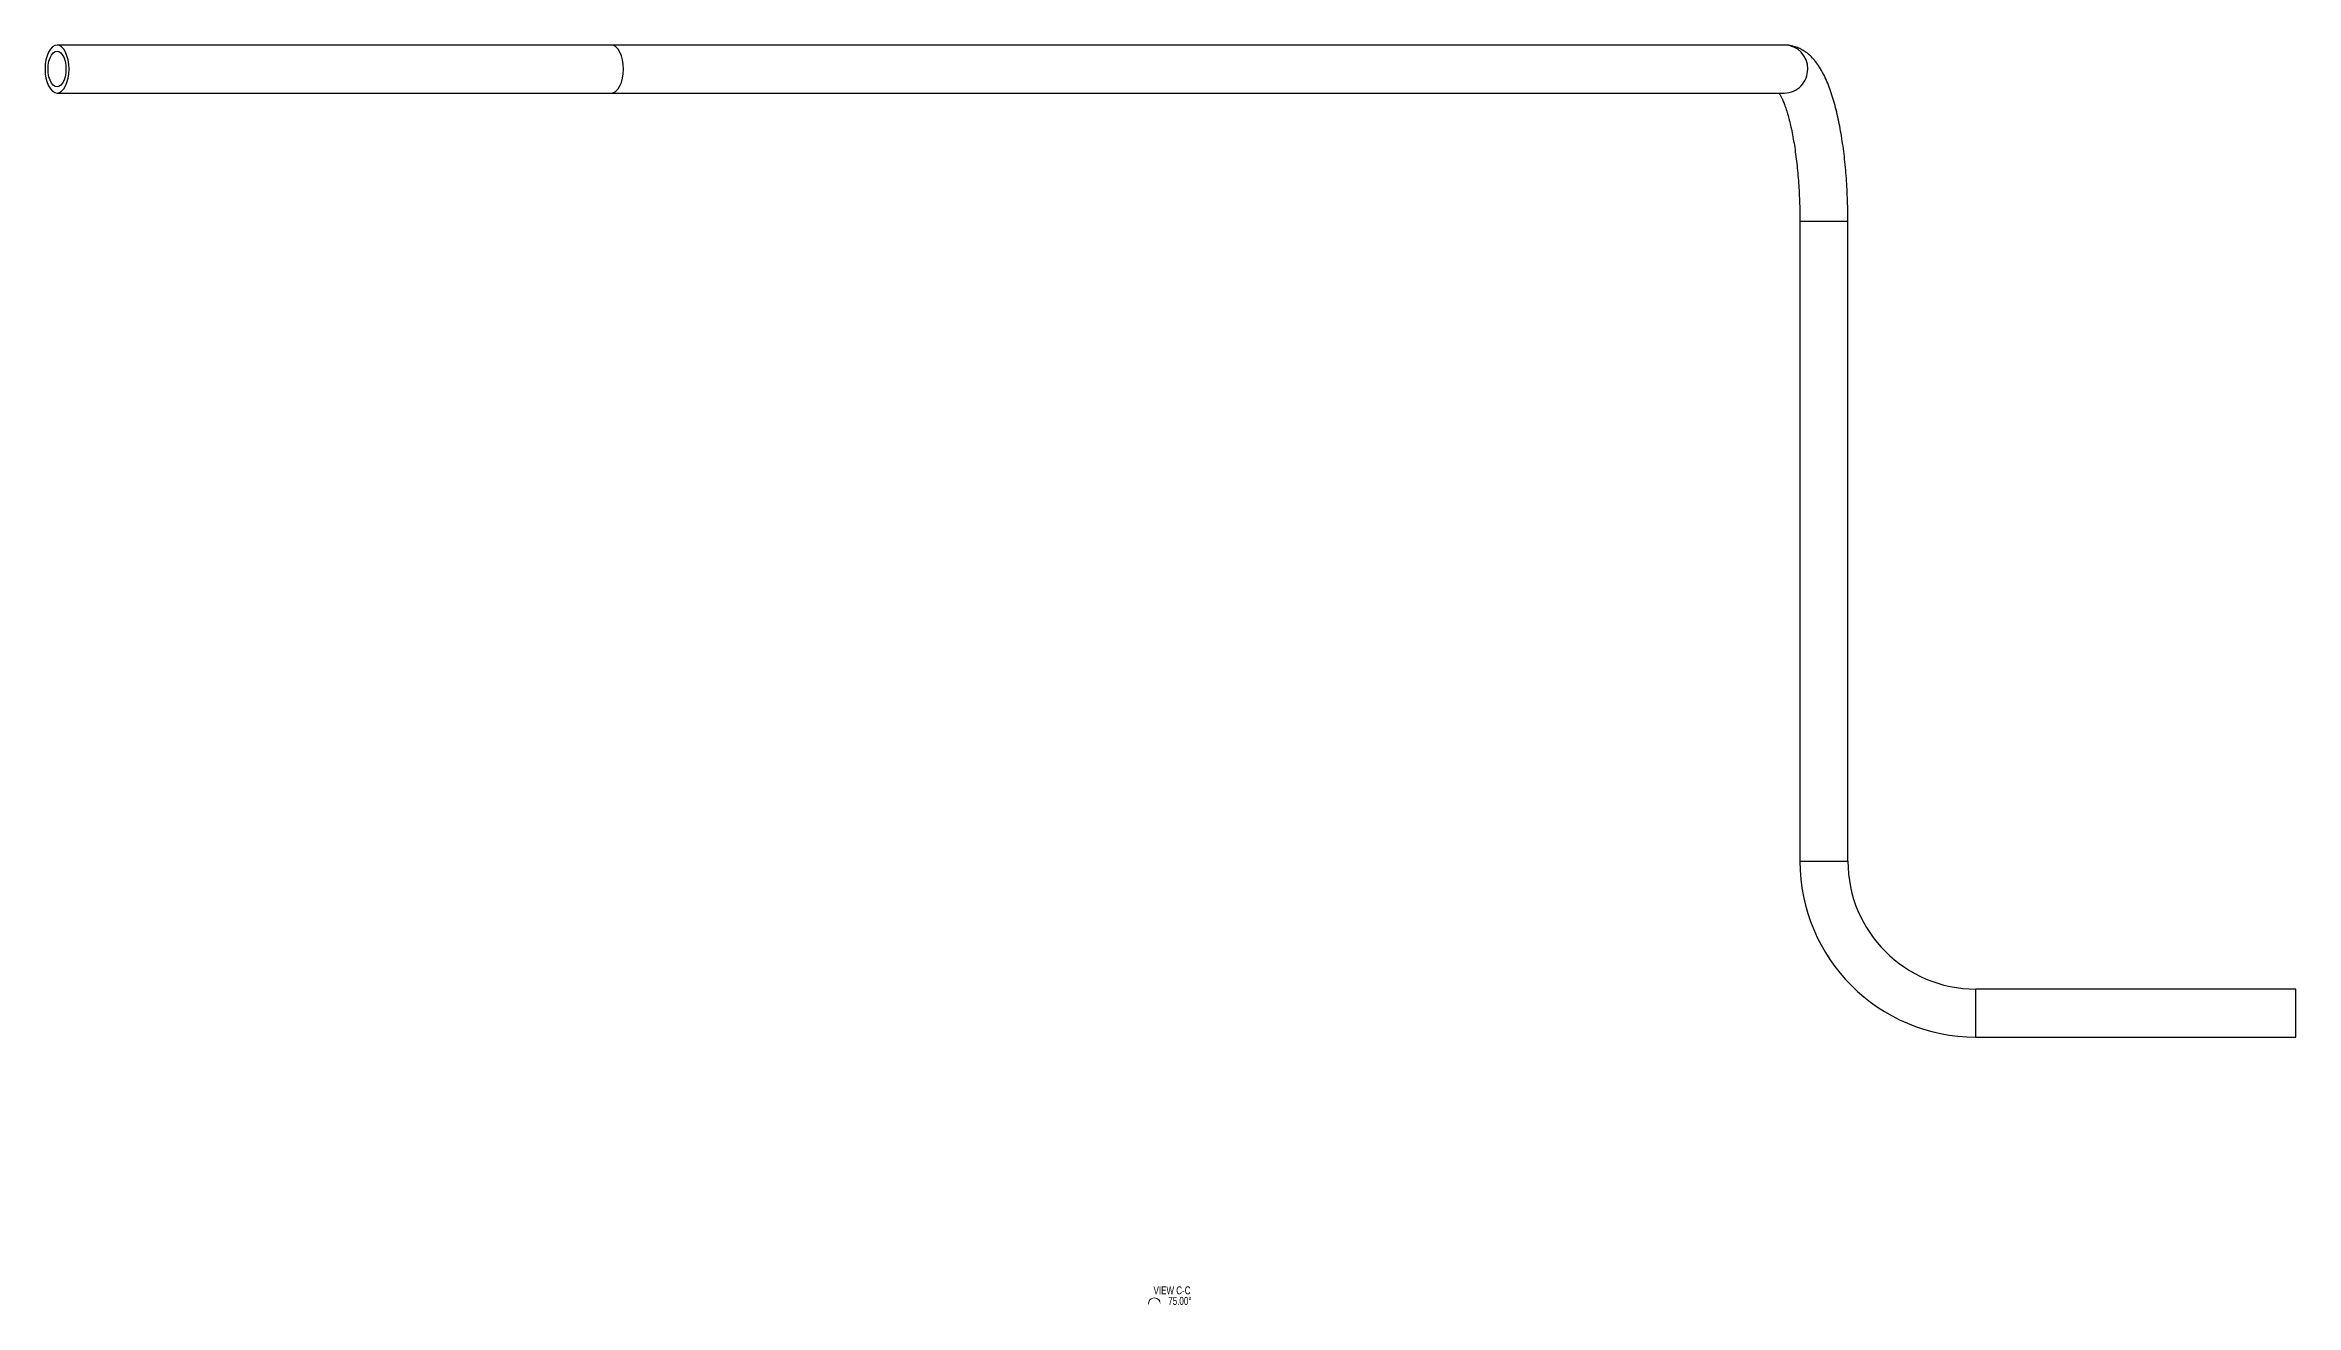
# Model space of a CAD drawing. Header units: inches. Extents: x -168 to -41, y -4 to 38.
# Drawn here: x -142.53 to -107.36, y -2.59 to 17.1 of the extents above; entities that cross this region are included whole.
import ezdxf

# ---------------------------------------------------------------- set-up
doc = ezdxf.new("R2010")
doc.units = ezdxf.units.IN
doc.header["$MEASUREMENT"] = 0
doc.styles.add('SLDTEXTSTYLE0', font='TXT', dxfattribs={"width": 0.75})

# ---------------------------------------------------------------- blocks, each defined once
blk = doc.blocks.new('SW_SYMBOL_VIEW_CLKWISE')
at = {"color": 0, "linetype": 'Continuous', "lineweight": 18}
blk.add_arc((23.6, 7.9), 23.6, 30, 180, dxfattribs=at)
blk.add_solid([(47.2, 7.9), (44.1, 23.6), (37.8, 23.6)], dxfattribs=at)
blk = doc.blocks.new('SW_NOTE_0')
at = {"color": 0, "linetype": 'Continuous', "lineweight": 18, "xscale": 0.00405556640625, "yscale": 0.00405556640625, "zscale": 0.00405556640625}
blk.add_blockref('SW_SYMBOL_VIEW_CLKWISE', (0.018, -0.147), dxfattribs=at)
at = {"color": 0, "linetype": 'Continuous', "lineweight": 18, "char_height": 0.125, "attachment_point": 2, "style": 'SLDTEXTSTYLE0'}
for s, insert in [('VIEW C-C', (0.387, 0.161)), ('75.00°', (0.51, -0.003))]:
    blk.add_mtext(s, dxfattribs=dict(at, insert=insert))

msp = doc.modelspace()

# ---------------------------------------------------------------- linework, layer by layer
at = {"color": 7, "linetype": 'Continuous', "lineweight": 25}
for p, q in [((-133.678, 17.096), (-142.338, 17.096)), ((-142.338, 16.346), (-133.678, 16.346)), ((-115.112, 14.346), (-115.112, 4.346)), ((-115.112, 14.346), (-114.375, 14.346)), ((-114.375, 14.346), (-114.362, 14.346)), ((-114.362, 4.346), (-114.362, 14.346)), ((-115.112, 4.346), (-114.375, 4.346)), ((-114.375, 4.346), (-114.362, 4.346)), ((-107.362, 2.346), (-112.362, 2.346)), ((-112.362, 2.333), (-112.362, 2.346)), ((-112.362, 1.596), (-112.362, 2.333)), ((-107.362, 2.333), (-107.362, 2.346)), ((-107.362, 1.596), (-107.362, 2.333)), ((-112.362, 1.596), (-107.362, 1.596))]:
    msp.add_line(p, q, dxfattribs=at)
at = {"color": 7, "linetype": 'Continuous', "lineweight": 25, "flags": 128}
for points in [[(-142.15, 16.721), (-142.154, 16.794), (-142.165, 16.865), (-142.182, 16.929), (-142.205, 16.986), (-142.234, 17.033), (-142.266, 17.068), (-142.301, 17.089), (-142.338, 17.096), (-142.374, 17.089), (-142.41, 17.068), (-142.442, 17.033), (-142.47, 16.986), (-142.494, 16.929), (-142.511, 16.865), (-142.522, 16.794), (-142.525, 16.721), (-142.522, 16.648), (-142.511, 16.578), (-142.494, 16.513), (-142.47, 16.456), (-142.442, 16.409), (-142.41, 16.375), (-142.374, 16.353), (-142.338, 16.346), (-142.301, 16.353), (-142.266, 16.375), (-142.234, 16.409), (-142.205, 16.456), (-142.182, 16.513), (-142.165, 16.578), (-142.154, 16.648), (-142.15, 16.721)], [(-142.198, 16.721), (-142.201, 16.659), (-142.212, 16.6), (-142.228, 16.547), (-142.251, 16.502), (-142.277, 16.469), (-142.307, 16.448), (-142.338, 16.441), (-142.369, 16.448), (-142.399, 16.469), (-142.425, 16.502), (-142.447, 16.547), (-142.464, 16.6), (-142.474, 16.659), (-142.478, 16.721), (-142.474, 16.783), (-142.464, 16.843), (-142.447, 16.896), (-142.425, 16.94), (-142.399, 16.973), (-142.369, 16.994), (-142.338, 17.001), (-142.307, 16.994), (-142.277, 16.973), (-142.251, 16.94), (-142.228, 16.896), (-142.212, 16.843), (-142.201, 16.783), (-142.198, 16.721)], [(-133.49, 16.721), (-133.494, 16.794), (-133.504, 16.865), (-133.522, 16.929), (-133.545, 16.986), (-133.573, 17.033), (-133.606, 17.068), (-133.641, 17.089), (-133.678, 17.096)], [(-133.678, 16.346), (-133.641, 16.353), (-133.606, 16.375), (-133.573, 16.409), (-133.545, 16.456), (-133.522, 16.513), (-133.504, 16.578), (-133.494, 16.648), (-133.49, 16.721)]]:
    msp.add_lwpolyline(points, dxfattribs=at)
at = {"color": 7, "linetype": 'Continuous', "lineweight": 25}
for centre, radius, start, end in [((-115.358, 16.727), 0.369, 359.0245, 88.9713), ((-115.358, 16.714), 0.368, 270.9044, 1.0571), ((-112.362, 4.346), 2.75, 180, 270), ((-112.362, 4.346), 2, 180, 270)]:
    msp.add_arc(centre, radius, start, end, dxfattribs=at)
for points, knots in [([(-115.352, 17.096), (-115.409, 17.096), (-115.521, 17.096), (-115.684, 17.096), (-115.837, 17.096), (-115.979, 17.096), (-116.111, 17.096), (-116.232, 17.096), (-116.34, 17.096), (-116.436, 17.096), (-116.524, 17.096), (-116.604, 17.096), (-116.761, 17.096), (-117.004, 17.096), (-117.624, 17.096), (-118.853, 17.096), (-120.063, 17.096), (-120.961, 17.096), (-121.23, 17.096), (-121.493, 17.096), (-121.756, 17.096), (-122.055, 17.096), (-122.381, 17.096), (-122.737, 17.096), (-123.123, 17.096), (-123.452, 17.096), (-123.706, 17.096), (-123.87, 17.096), (-124.038, 17.096), (-124.21, 17.096), (-124.39, 17.096), (-124.583, 17.096), (-124.802, 17.096), (-125.053, 17.096), (-125.34, 17.096), (-125.656, 17.096), (-126.005, 17.096), (-126.395, 17.096), (-126.832, 17.096), (-127.318, 17.096), (-127.85, 17.096), (-128.428, 17.096), (-129.055, 17.096), (-129.683, 17.096), (-130.302, 17.096), (-130.907, 17.096), (-131.547, 17.096), (-132.222, 17.096), (-132.933, 17.096), (-133.427, 17.096), (-133.678, 17.096)], [0, 0, 0, 0, 0.015043, 0.029202, 0.042476, 0.054865, 0.066369, 0.076989, 0.086192, 0.094608, 0.102237, 0.10908, 0.115318, 0.143449, 0.172391, 0.277148, 0.464215, 0.48802, 0.511485, 0.534422, 0.556867, 0.579032, 0.600559, 0.621888, 0.643229, 0.66461, 0.672395, 0.680185, 0.68798, 0.695781, 0.703591, 0.711819, 0.720742, 0.731358, 0.742813, 0.755109, 0.768243, 0.782218, 0.797957, 0.81464, 0.832268, 0.85084, 0.870357, 0.890818, 0.907557, 0.92488, 0.942785, 0.961274, 0.980345, 1, 1, 1, 1]), ([(-114.362, 14.346), (-114.362, 14.377), (-114.363, 14.468), (-114.366, 14.619), (-114.372, 14.796), (-114.382, 14.971), (-114.396, 15.143), (-114.412, 15.312), (-114.432, 15.477), (-114.455, 15.637), (-114.482, 15.792), (-114.511, 15.94), (-114.544, 16.083), (-114.58, 16.219), (-114.621, 16.349), (-114.665, 16.472), (-114.715, 16.588), (-114.772, 16.698), (-114.833, 16.794), (-114.897, 16.875), (-114.96, 16.939), (-115.026, 16.991), (-115.094, 17.033), (-115.166, 17.065), (-115.243, 17.087), (-115.306, 17.095), (-115.343, 17.096), (-115.352, 17.096)], [0, 0, 0, 0, 0.0231172, 0.0670114, 0.1109295, 0.1548887, 0.1989148, 0.2430367, 0.2872888, 0.3317125, 0.3763599, 0.4212981, 0.4666153, 0.5124304, 0.5589045, 0.6062557, 0.6547614, 0.7046933, 0.7559631, 0.7976963, 0.8349834, 0.8688741, 0.9003897, 0.9303319, 0.9593126, 0.9904246, 1, 1, 1, 1]), ([(-133.678, 16.346), (-133.482, 16.346), (-133.102, 16.346), (-132.561, 16.346), (-132.061, 16.346), (-131.603, 16.346), (-131.186, 16.346), (-130.81, 16.346), (-130.472, 16.346), (-130.169, 16.346), (-129.886, 16.346), (-129.616, 16.346), (-129.349, 16.346), (-129.088, 16.346), (-128.828, 16.346), (-128.57, 16.346), (-128.161, 16.346), (-127.614, 16.346), (-126.945, 16.346), (-126.304, 16.346), (-125.693, 16.346), (-125.091, 16.346), (-124.503, 16.346), (-123.934, 16.346), (-123.409, 16.346), (-122.927, 16.346), (-122.492, 16.346), (-122.105, 16.346), (-121.763, 16.346), (-121.474, 16.346), (-120.313, 16.346), (-119.173, 16.346), (-118.058, 16.346), (-117.844, 16.346), (-117.633, 16.346), (-117.428, 16.346), (-117.232, 16.346), (-117.081, 16.346), (-116.968, 16.346), (-116.886, 16.346), (-116.792, 16.346), (-116.688, 16.346), (-116.572, 16.346), (-116.446, 16.346), (-116.302, 16.346), (-116.142, 16.346), (-115.964, 16.346), (-115.772, 16.346), (-115.566, 16.346), (-115.425, 16.346), (-115.352, 16.346)], [0, 0, 0, 0, 0.015336, 0.029752, 0.043247, 0.055822, 0.067475, 0.078025, 0.087687, 0.09646, 0.104346, 0.112596, 0.120462, 0.128394, 0.13639, 0.144451, 0.152578, 0.175065, 0.19773, 0.220396, 0.243061, 0.265727, 0.291112, 0.316497, 0.341882, 0.367266, 0.392649, 0.417577, 0.442502, 0.467424, 0.492343, 0.746008, 0.764609, 0.783211, 0.801782, 0.819714, 0.836772, 0.852956, 0.859142, 0.866269, 0.874372, 0.88345, 0.893504, 0.904533, 0.916538, 0.930869, 0.946382, 0.963074, 0.980947, 1, 1, 1, 1]), ([(-115.438, 16.346), (-115.435, 16.342), (-115.427, 16.329), (-115.408, 16.296), (-115.385, 16.246), (-115.358, 16.183), (-115.331, 16.108), (-115.304, 16.02), (-115.277, 15.922), (-115.251, 15.812), (-115.226, 15.693), (-115.203, 15.564), (-115.183, 15.428), (-115.164, 15.284), (-115.148, 15.135), (-115.135, 14.98), (-115.125, 14.821), (-115.117, 14.659), (-115.113, 14.5), (-115.112, 14.396), (-115.112, 14.346)], [0, 0, 0, 0, 0.02281, 0.071214, 0.121742, 0.174261, 0.228545, 0.284338, 0.341385, 0.399453, 0.458346, 0.517898, 0.577974, 0.638464, 0.699279, 0.760348, 0.82161, 0.883015, 0.94452, 1, 1, 1, 1])]:
    msp.add_open_spline(points, degree=3, knots=knots, dxfattribs=at)

# ---------------------------------------------------------------- block references
at = {"color": 7, "linetype": 'Continuous', "lineweight": 18}
msp.add_blockref('SW_NOTE_0', (-125.307, -2.46), dxfattribs=at)

doc.saveas('drawing.dxf')
